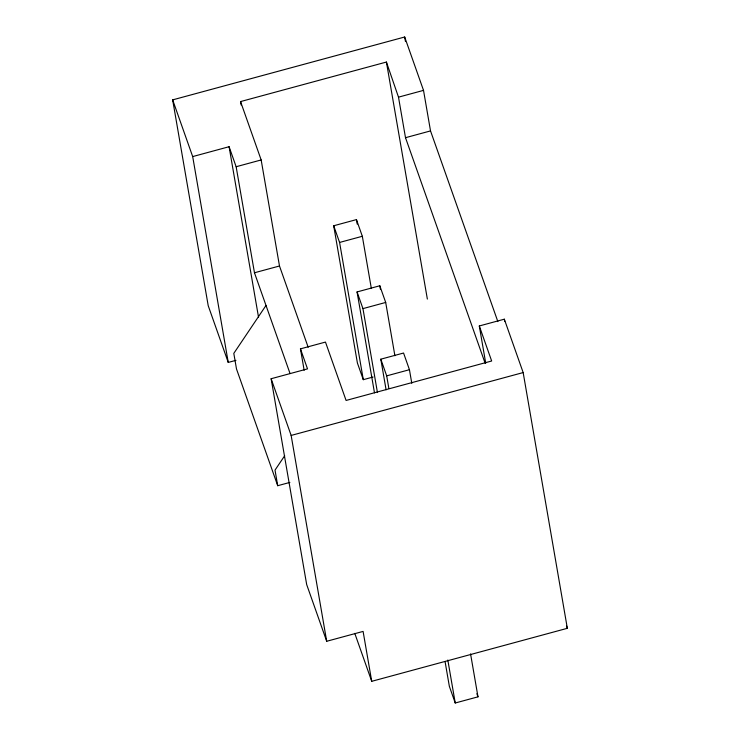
<?xml version="1.0" encoding="UTF-8"?>
<svg xmlns="http://www.w3.org/2000/svg" width="740" height="740" viewBox="0 0 740 740"><rect width="100%" height="100%" fill="white"/><g stroke="black" fill="none" stroke-linecap="round" stroke-linejoin="round"><path stroke-width="1.11" d="M266.002 305.463L233.803 353.368L236.495 368.964L277.713 485.708L289.867 482.415M284.687 455.738L275.021 470.113L277.713 485.708M235.958 360.334L228.244 362.424L208.218 305.722L172.661 99.872L404.678 37L423.521 90.373L430.523 130.915L497.854 321.595M241.148 104.978L240.556 101.574L386.41 62.049L398.499 97.153L405.502 137.696L485.144 363.248M398.499 97.153L423.521 90.373M228.244 362.424L192.687 156.584L229.085 146.714L236.143 166.731L254.468 272.773L290.052 373.561M236.143 166.731L261.164 159.951L240.556 101.574M405.502 137.696L430.523 130.915M373.043 377.03L363.294 379.675L357.401 362.998L333.694 225.765L356.449 219.604L362.332 236.282L371.341 288.452M363.294 379.675L339.586 242.443L362.332 236.282M254.468 272.773L279.489 265.993L261.164 159.951M374.496 392.875L357.059 291.939L379.805 285.769L385.697 302.447L394.901 355.755M377.446 392.542L362.952 308.617L385.697 302.447M304.159 370.287L300.449 348.855L325.471 342.074L346.089 400.451L491.665 361L479.298 325.97L504.319 319.19L523.162 372.562L567.34 628.306L371.721 681.318L354.793 633.385M371.721 681.318L363.1 631.414L326.701 641.275L306.684 584.572L271.127 378.732L307.516 368.871L300.449 348.855M386.095 389.814L380.813 359.187L403.559 353.026L409.442 369.704L411.792 383.311M388.851 388.343L386.696 375.865L409.442 369.704M326.701 641.275L291.144 435.435L523.162 372.562M445.055 661.458L449.346 686.322L455.239 703L477.985 696.84L470.566 653.892M566.562 626.123L567.34 628.306M333.694 225.765L339.586 242.443M357.059 291.939L362.952 308.617M380.813 359.187L386.696 375.865M476.875 693.713L477.985 696.84M279.489 265.993L308.192 347.3M172.661 99.872L192.687 156.584M271.127 378.732L291.144 435.435M504.319 319.19L504.708 321.447M479.298 325.97L485.718 363.137M404.678 37L405.464 41.551M386.41 62.049L427.359 299.08M447.82 660.052L455.239 703M379.805 285.769L380.397 289.173M356.449 219.604L357.226 224.137M229.085 146.714L258.547 317.303"/></g></svg>
